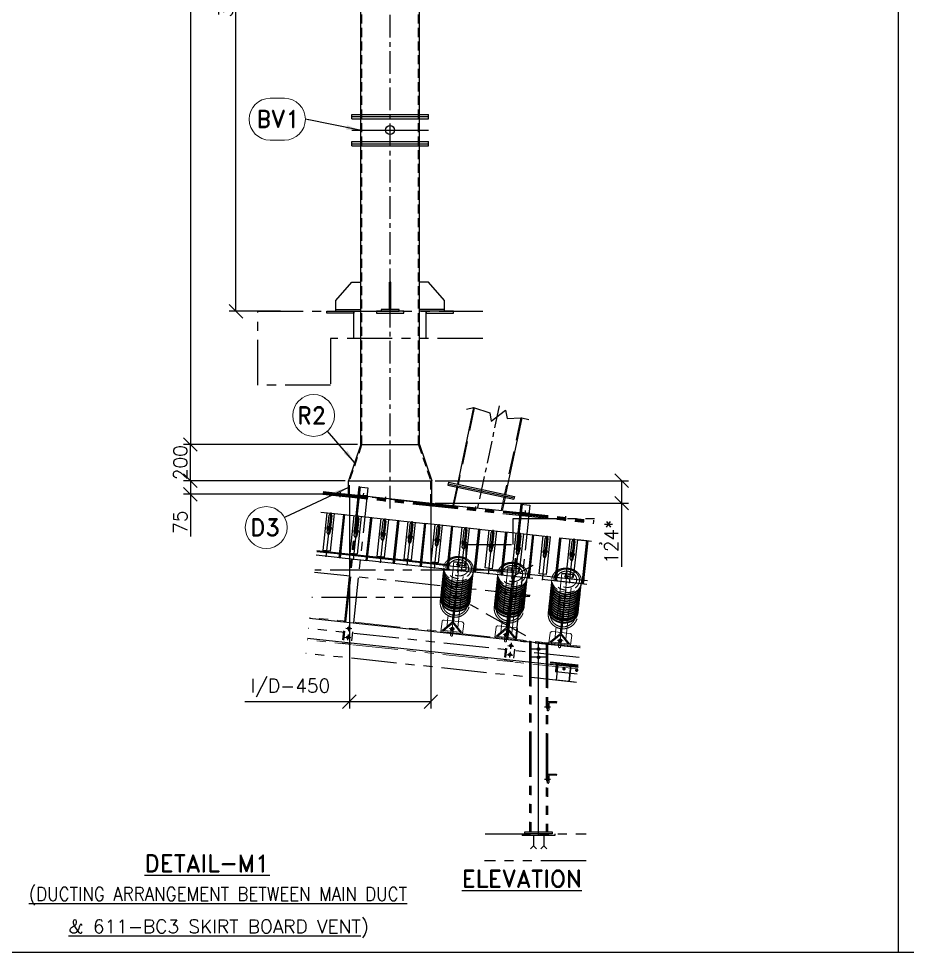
# Model space of a CAD drawing. Header units: inches. Extents: x 0 to 157513, y -28488 to 35640.
# Drawn here: x 60970 to 70786, y 14974 to 25285 of the extents above; entities that cross this region are included whole.
import ezdxf
from ezdxf.enums import TextEntityAlignment as Align

# ---------------------------------------------------------------- set-up
doc = ezdxf.new("R2010")
doc.units = ezdxf.units.IN
doc.header["$LTSCALE"] = 400
doc.header["$MEASUREMENT"] = 0
for name, pattern in [('CENTER', [2, 1.25, -0.25, 0.25, -0.25]), ('CENTER2', [28.575, 19.05, -3.175, 3.175, -3.175]), ('CONTINOUS', [0]), ('DASHED2', [0.375, 0.25, -0.125]), ('HIDDEN', [9.525, 6.35, -3.175]), ('HIDDEN2', [4.7625, 3.175, -1.5875]), ('PHANTOM', [2.5, 1.25, -0.25, 0.25, -0.25, 0.25, -0.25])]:
    doc.linetypes.add(name, pattern=pattern)
doc.layers.add('b hid', color=8, linetype='HIDDEN', lineweight=5)
doc.layers.add('bordertext', color=1, linetype='Continuous', lineweight=20)
for name, color, linetype in [('BF', 8, 'PHANTOM'), ('cen', 1, 'CENTER'), ('hid', 3, 'HIDDEN2')]:
    doc.layers.add(name, color=color, linetype=linetype)
doc.styles.add('RD', font='ROMAND.SHX')
doc.styles.add('ROMANS', font='romans')
doc.dimstyles.new('SAM2 60 SC', dxfattribs={"dimscale": 60, "dimtxt": 2.5, "dimasz": 2.5, "dimexe": 1.25, "dimexo": 0.625, "dimtad": 1, "dimtoh": 1, "dimdec": 0, "dimdsep": 46, "dimtxsty": 'ROMANS', "dimblk": 'OBLIQUE', "dimcen": 2.5, "dimclrd": 1, "dimclre": 1, "dimclrt": 256, "dimadec": 0, "dimazin": 2, "dimtfac": 1, "dimtdec": 0, "dimtofl": 0, "dimtmove": 0, "dimatfit": 3, "dimfxl": 1, "dimtolj": 1, "dimtzin": 0, "dimarcsym": 1})

# ---------------------------------------------------------------- blocks, each defined once
blk = doc.blocks.new('bc2convelecut')
at = {"layer": 'BF', "linetype": 'CONTINOUS'}
h = blk.add_hatch(color=256, dxfattribs=at)
h.dxf.hatch_style = 1
h.paths.add_polyline_path([(-1524, 134), (-1523, 146), (-1517, 145), (-1518, 134)])
h = blk.add_hatch(color=256, dxfattribs=at)
h.dxf.hatch_style = 1
h.paths.add_polyline_path([(-1523, 147), (-1522, 156), (-1516, 156), (-1517, 146)])
h = blk.add_hatch(color=256, dxfattribs=at)
h.dxf.hatch_style = 1
h.paths.add_polyline_path([(-1522, 156), (-1521, 168), (-1514, 168), (-1516, 156)])
h = blk.add_hatch(color=256, dxfattribs=at)
h.dxf.hatch_style = 1
h.paths.add_polyline_path([(-1518, 134), (-1517, 145), (-1510, 145), (-1511, 133)])
h = blk.add_hatch(color=256, dxfattribs=at)
h.dxf.hatch_style = 1
h.paths.add_polyline_path([(-1517, 146), (-1516, 156), (-1509, 155), (-1510, 145)])
h = blk.add_hatch(color=256, dxfattribs=at)
h.dxf.hatch_style = 1
h.paths.add_polyline_path([(-1516, 156), (-1514, 168), (-1508, 167), (-1509, 155)])
h = blk.add_hatch(color=256, dxfattribs=at)
h.dxf.hatch_style = 1
h.paths.add_polyline_path([(-1023, 103), (-1022, 115), (-1015, 114), (-1016, 102)])
h = blk.add_hatch(color=256, dxfattribs=at)
h.dxf.hatch_style = 1
h.paths.add_polyline_path([(-1016, 102), (-1015, 114), (-1008, 113), (-1010, 102)])
h = blk.add_hatch(color=256, dxfattribs=at)
h.dxf.hatch_style = 1
h.paths.add_polyline_path([(-1025, 81), (-1024, 93), (-1018, 92), (-1019, 80)])
h = blk.add_hatch(color=256, dxfattribs=at)
h.dxf.hatch_style = 1
h.paths.add_polyline_path([(-1024, 93), (-1023, 103), (-1016, 102), (-1017, 92)])
h = blk.add_hatch(color=256, dxfattribs=at)
h.dxf.hatch_style = 1
h.paths.add_polyline_path([(-1019, 80), (-1018, 92), (-1011, 91), (-1012, 79)])
h = blk.add_hatch(color=256, dxfattribs=at)
h.dxf.hatch_style = 1
h.paths.add_polyline_path([(-1017, 92), (-1016, 102), (-1010, 102), (-1011, 92)])
h = blk.add_hatch(color=256, dxfattribs=at)
h.dxf.hatch_style = 1
h.paths.add_polyline_path([(-29, -4), (-27, 8), (-21, 8), (-22, -4)])
h = blk.add_hatch(color=256, dxfattribs=at)
h.dxf.hatch_style = 1
h.paths.add_polyline_path([(-22, -4), (-21, 8), (-14, 7), (-15, -5)])
h = blk.add_hatch(color=256, dxfattribs=at)
h.dxf.hatch_style = 1
h.paths.add_polyline_path([(-31, -26), (-30, -14), (-23, -15), (-25, -27)])
h = blk.add_hatch(color=256, dxfattribs=at)
h.dxf.hatch_style = 1
h.paths.add_polyline_path([(-30, -14), (-29, -4), (-22, -4), (-23, -14)])
h = blk.add_hatch(color=256, dxfattribs=at)
h.dxf.hatch_style = 1
h.paths.add_polyline_path([(-25, -27), (-23, -15), (-16, -15), (-18, -27)])
h = blk.add_hatch(color=256, dxfattribs=at)
h.dxf.hatch_style = 1
h.paths.add_polyline_path([(-23, -14), (-22, -4), (-15, -5), (-16, -15)])
h = blk.add_hatch(color=256, dxfattribs=at)
h.dxf.hatch_style = 1
h.paths.add_polyline_path([(466, -79), (467, -67), (474, -68), (473, -80)])
h = blk.add_hatch(color=256, dxfattribs=at)
h.dxf.hatch_style = 1
h.paths.add_polyline_path([(467, -67), (469, -57), (475, -58), (474, -68)])
h = blk.add_hatch(color=256, dxfattribs=at)
h.dxf.hatch_style = 1
h.paths.add_polyline_path([(469, -57), (470, -45), (476, -46), (475, -58)])
h = blk.add_hatch(color=256, dxfattribs=at)
h.dxf.hatch_style = 1
h.paths.add_polyline_path([(473, -80), (474, -68), (481, -69), (479, -81)])
h = blk.add_hatch(color=256, dxfattribs=at)
h.dxf.hatch_style = 1
h.paths.add_polyline_path([(474, -68), (475, -58), (482, -58), (481, -68)])
h = blk.add_hatch(color=256, dxfattribs=at)
h.dxf.hatch_style = 1
h.paths.add_polyline_path([(475, -58), (476, -46), (483, -46), (482, -58)])
h = blk.add_hatch(color=256, dxfattribs=at)
h.dxf.hatch_style = 1
h.paths.add_polyline_path([(966, -110), (967, -98), (973, -99), (972, -111)])
h = blk.add_hatch(color=256, dxfattribs=at)
h.dxf.hatch_style = 1
h.paths.add_polyline_path([(972, -111), (973, -99), (980, -100), (979, -112)])
h = blk.add_hatch(color=256, dxfattribs=at)
h.dxf.hatch_style = 1
h.paths.add_polyline_path([(963, -132), (965, -121), (971, -121), (970, -133)])
h = blk.add_hatch(color=256, dxfattribs=at)
h.dxf.hatch_style = 1
h.paths.add_polyline_path([(965, -120), (966, -110), (972, -111), (971, -121)])
h = blk.add_hatch(color=256, dxfattribs=at)
h.dxf.hatch_style = 1
h.paths.add_polyline_path([(970, -133), (971, -121), (978, -122), (977, -134)])
h = blk.add_hatch(color=256, dxfattribs=at)
h.dxf.hatch_style = 1
h.paths.add_polyline_path([(971, -121), (972, -111), (979, -112), (978, -122)])
at = {"layer": 'BF'}
for p, q in [((-1310, 234, 2647), (-1496, -1497, 693)), ((-1298, 233, 2774), (-1484, -1498, -2694)), ((-1211, 224, 2721), (-1396, -1507, -2587)), ((-1310, 234, -633), (-1211, 224, -633)), ((-1708, 154, -960), (1285, -167, -960)), ((-1707, 166, -960), (1286, -155, -960)), ((-1706, 176, 4357), (1288, -145, 4357)), ((-1705, 182, 4357), (1288, -138, 4357)), ((-1261, 164, -633), (-1265, 129, -633)), ((-469, 44, 4357), (-1193, 120, 4357)), ((480, 42, 6021), (294, -1688, 4067)), ((492, 41, 6148), (306, -1690, 681)), ((579, 32, 6096), (394, -1699, 787)), ((480, 42, 2741), (579, 32, 2741)), ((-1729, -45, 427), (-1468, -73, 427)), ((-1621, -50, 427), (-1674, -540, 427)), ((-1659, -274, 427), (-1638, -79, 427)), ((-1610, -82, 427), (-1631, -277, 427)), ((-1623, -66, 427), (-1623, -66, 427)), ((-1529, -549, 427), (-1478, -72, 427)), ((-1468, -73, 427), (-1519, -550, 427)), ((-1468, -73, 427), (-1519, -550, 427)), ((-1478, -72, 427), (-1169, -105, 427)), ((-1323, -82, 427), (-1375, -572, 427)), ((-1325, -98, 427), (-1325, -98, 427)), ((528, -28, 2741), (525, -63, 2741)), ((-1659, -211, 427), (-1637, -202, 427)), ((-1637, -202, 427), (-1618, -216, 427)), ((-1361, -306, 427), (-1340, -111, 427)), ((-1312, -114, 427), (-1333, -309, 427)), ((-1230, -581, 427), (-1179, -104, 427)), ((-1169, -105, 427), (-1221, -582, 427)), ((-1169, -105, 427), (-1221, -582, 427)), ((-1179, -104, 427), (-871, -137, 427)), ((-1024, -114, 427), (-1077, -604, 427)), ((-1063, -338, 427), (-1042, -143, 427)), ((-1014, -146, 427), (-1035, -341, 427)), ((-1026, -130, 427), (-1026, -130, 427)), ((-932, -613, 427), (-881, -136, 427)), ((-871, -137, 427), (-922, -614, 427)), ((-871, -137, 427), (-922, -614, 427)), ((-881, -136, 427), (-573, -169, 427)), ((-726, -146, 427), (-779, -636, 427)), ((-764, -370, 427), (-743, -175, 427)), ((-716, -178, 427), (-736, -373, 427)), ((-728, -162, 427), (-728, -162, 427)), ((-634, -645, 427), (-583, -168, 427)), ((-573, -169, 427), (-624, -646, 427)), ((-573, -169, 427), (-624, -646, 427)), ((-583, -168, 427), (-275, -201, 427)), ((-428, -178, 427), (-480, -668, 427)), ((-430, -194, 427), (-430, -194, 427)), ((-336, -677, 427), (-284, -200, 427)), ((-275, -201, 427), (-326, -678, 427)), ((-275, -201, 427), (-326, -678, 427)), ((394, -401, 15), (394, -115, 15)), ((394, -115, 15), (1291, -115, 15)), ((-1662, -235, 427), (-1659, -211, 427)), ((-1642, -249, 427), (-1662, -235, 427)), ((-1647, -289, 427), (-1647, -289, 427)), ((-1621, -240, 427), (-1642, -249, 427)), ((-1618, -216, 427), (-1621, -240, 427)), ((-1364, -267, 427), (-1361, -243, 427)), ((-1344, -281, 427), (-1364, -267, 427)), ((-1361, -243, 427), (-1339, -234, 427)), ((-1322, -272, 427), (-1344, -281, 427)), ((-1339, -234, 427), (-1320, -248, 427)), ((-1320, -248, 427), (-1322, -272, 427)), ((-1065, -299, 427), (-1063, -275, 427)), ((-1046, -313, 427), (-1065, -299, 427)), ((-1063, -275, 427), (-1041, -266, 427)), ((-1024, -304, 427), (-1046, -313, 427)), ((-1041, -266, 427), (-1021, -280, 427)), ((-1021, -280, 427), (-1024, -304, 427)), ((-767, -331, 427), (-764, -307, 427)), ((-764, -307, 427), (-742, -298, 427)), ((-742, -298, 427), (-723, -312, 427)), ((-466, -402, 427), (-445, -207, 427)), ((-417, -210, 427), (-438, -405, 427)), ((-130, -210, 427), (-182, -700, 427)), ((-168, -434, 427), (-147, -239, 427)), ((-119, -242, 427), (-140, -437, 427)), ((-131, -226, 427), (-131, -226, 427)), ((-37, -709, 427), (14, -232, 427)), ((24, -233, 427), (-27, -710, 427)), ((24, -233, 427), (-27, -710, 427)), ((14, -232, 427), (322, -265, 427)), ((169, -242, 427), (116, -732, 427)), ((131, -466, 427), (151, -271, 427)), ((179, -274, 427), (158, -469, 427)), ((167, -258, 427), (167, -258, 427)), ((261, -741, 427), (312, -264, 427)), ((322, -265, 427), (271, -742, 427)), ((322, -265, 427), (271, -742, 427)), ((312, -264, 427), (1259, -365, 427)), ((467, -274, 427), (414, -764, 427)), ((429, -498, 427), (450, -303, 427)), ((478, -306, 427), (457, -501, 427)), ((465, -290, 427), (465, -290, 427)), ((559, -773, 427), (610, -296, 427)), ((620, -297, 427), (569, -774, 427)), ((620, -297, 427), (569, -774, 427)), ((610, -296, 427), (652, -300, 427)), ((765, -306, 427), (713, -796, 427)), ((-1348, -321, 427), (-1348, -321, 427)), ((-1050, -353, 427), (-1050, -353, 427)), ((-748, -345, 427), (-767, -331, 427)), ((-752, -385, 427), (-752, -385, 427)), ((-726, -336, 427), (-748, -345, 427)), ((-723, -312, 427), (-726, -336, 427)), ((-469, -363, 427), (-466, -339, 427)), ((-449, -377, 427), (-469, -363, 427)), ((-466, -339, 427), (-444, -330, 427)), ((-427, -368, 427), (-449, -377, 427)), ((-444, -330, 427), (-425, -344, 427)), ((-425, -344, 427), (-427, -368, 427)), ((-170, -395, 427), (-168, -371, 427)), ((-151, -409, 427), (-170, -395, 427)), ((-168, -371, 427), (-146, -362, 427)), ((-129, -400, 427), (-151, -409, 427)), ((-146, -362, 427), (-127, -376, 427)), ((-127, -376, 427), (-129, -400, 427)), ((-126, -687, 15), (-126, -401, 15)), ((-126, -401, 15), (394, -401, 15)), ((128, -427, 427), (130, -403, 427)), ((130, -403, 427), (152, -394, 427)), ((152, -394, 427), (172, -408, 427)), ((172, -408, 427), (169, -432, 427)), ((727, -530, 427), (748, -335, 427)), ((776, -338, 427), (755, -533, 427)), ((763, -322, 427), (763, -322, 427)), ((858, -805, 427), (909, -328, 427)), ((919, -329, 427), (868, -806, 427)), ((919, -329, 427), (868, -806, 427)), ((909, -328, 427), (1217, -361, 427)), ((1064, -338, 427), (1011, -828, 427)), ((1025, -562, 427), (1046, -367, 427)), ((1074, -370, 427), (1053, -565, 427)), ((1062, -354, 427), (1062, -354, 427)), ((1156, -837, 427), (1207, -360, 427)), ((1217, -361, 427), (1166, -838, 427)), ((1217, -361, 427), (1166, -838, 427)), ((1207, -360, 427), (1259, -365, 427)), ((1360, -386, 427), (1360, -386, 427)), ((-454, -417, 427), (-454, -417, 427)), ((-155, -449, 427), (-155, -449, 427)), ((147, -441, 427), (128, -427, 427)), ((143, -481, 427), (143, -481, 427)), ((169, -432, 427), (147, -441, 427)), ((426, -459, 427), (429, -435, 427)), ((446, -473, 427), (426, -459, 427)), ((429, -435, 427), (451, -425, 427)), ((441, -513, 427), (441, -513, 427)), ((468, -464, 427), (446, -473, 427)), ((451, -425, 427), (470, -440, 427)), ((470, -440, 427), (468, -464, 427)), ((724, -491, 427), (727, -467, 427)), ((744, -505, 427), (724, -491, 427)), ((727, -467, 427), (749, -457, 427)), ((766, -495, 427), (744, -505, 427)), ((749, -457, 427), (768, -472, 427)), ((768, -472, 427), (766, -495, 427)), ((1023, -523, 427), (1025, -499, 427)), ((1025, -499, 427), (1047, -489, 427)), ((1047, -489, 427), (1067, -504, 427)), ((1067, -504, 427), (1064, -527, 427)), ((-1519, -550, 427), (-1781, -522, 427)), ((-1221, -582, 427), (-1529, -549, 427)), ((-922, -614, 427), (-1230, -581, 427)), ((-624, -646, 427), (-932, -613, 427)), ((740, -545, 427), (740, -545, 427)), ((1042, -537, 427), (1023, -523, 427)), ((1038, -577, 427), (1038, -577, 427)), ((1064, -527, 427), (1042, -537, 427)), ((581, -965, 18), (-1801, -710, 18)), ((-126, -687, 19), (-1798, -687, 19)), ((-326, -678, 427), (-634, -645, 427)), ((-27, -710, 427), (-336, -677, 427)), ((394, -687, 15), (-126, -687, 15)), ((271, -742, 427), (-37, -709, 427)), ((394, -754, 19), (616, -632, 19)), ((394, -978, 15), (394, -687, 15)), ((569, -774, 427), (261, -741, 427)), ((1208, -843, 427), (559, -773, 427)), ((1166, -838, 427), (858, -805, 427)), ((1208, -843, 427), (1156, -837, 427)), ((-222, -987, 19), (-1830, -987, 19)), ((533, -1412, 19), (-222, -987, 19)), ((579, -978, 15), (394, -978, 15)), ((914, -1269, 15), (914, -978, 15)), ((1121, -1651, 359), (-1867, -1331, 359)), ((-1396, -1507, -1281), (-1496, -1497, 1999)), ((1133, -1543, -2553), (474, -1474, -2489)), ((574, -1467, -1923), (574, -3577, 15)), ((589, -1469, -1921), (589, -3577, 15)), ((759, -1487, -1950), (759, -3577, 15)), ((774, -1488, -2502), (774, -3577, -2476)), ((1092, -1925, 18), (-1897, -1605, 18)), ((394, -1699, 787), (294, -1688, 4067)), ((394, -1699, -1281), (294, -1688, 1999)), ((1112, -1735, 18), (805, -1702, 18)), ((864, -1717, 18), (810, -1712, 18)), ((871, -1901, 18), (890, -1722, 18)), ((1111, -1744, 18), (880, -1719, 18)), ((890, -1722, 18), (1031, -1737, 18)), ((1031, -1737, 18), (1012, -1916, 18)), ((1012, -1916, 18), (1031, -1737, 18)), ((1031, -1737, 18), (1111, -1746, 18)), ((941, -1774, 18), (971, -1777, 18)), ((958, -1756, 18), (954, -1794, 18)), ((1081, -1789, 18), (1112, -1792, 18)), ((1099, -1771, 18), (1094, -1809, 18)), ((1012, -1916, 18), (871, -1901, 18)), ((1092, -1925, 18), (1012, -1916, 18)), ((774, -2138, -1003), (874, -2138, -1003)), ((774, -2238, -1003), (774, -2138, -1003)), ((786, -2162, -1003), (786, -2232, -1003)), ((868, -2150, -1003), (798, -2150, -1003)), ((874, -2138, -1003), (874, -2144, -1003)), ((759, -2180, -1003), (786, -2180, -1003)), ((759, -2208, -1003), (786, -2208, -1003)), ((780, -2238, -1003), (774, -2238, -1003)), ((759, -2980, -1003), (786, -2980, -1003)), ((774, -2938, -1003), (874, -2938, -1003)), ((774, -3038, -1003), (774, -2938, -1003)), ((786, -2962, -1003), (786, -3032, -1003)), ((868, -2950, -1003), (798, -2950, -1003)), ((874, -2938, -1003), (874, -2944, -1003)), ((759, -3008, -1003), (786, -3008, -1003)), ((780, -3038, -1003), (774, -3038, -1003)), ((86, -3597, 19), (1199, -3597, 19)), ((524, -3597, 15), (524, -3577, 15)), ((524, -3577, 15), (824, -3577, 15)), ((824, -3597, 15), (524, -3597, 15)), ((824, -3577, 15), (824, -3597, 15)), ((1199, -3897, -3480), (77, -3897, -3480))]:
    blk.add_line(p, q, dxfattribs=at)
at = {"layer": 'BF', "ltscale": 25}
for p, q in [((-1310, 234, -633), (-1321, 135, -633)), ((-1308, 234, -633), (-1310, 234, -633)), ((-1299, 223, -633), (-1306, 155, -633)), ((-1224, 102, -4067), (-1323, 113, -4067)), ((-1222, 114, -4067), (-1322, 125, -4067)), ((-1321, 135, -633), (-1221, 124, -633)), ((-1297, 144, -633), (-1230, 137, -633)), ((-1221, 124, -633), (-1221, 126, -633)), ((480, 42, 2741), (469, -57, 2741)), ((482, 42, 2741), (480, 42, 2741)), ((491, 31, 2741), (483, -36, 2741)), ((566, -89, -692), (467, -79, -692)), ((567, -78, -692), (468, -67, -692)), ((469, -57, 2741), (568, -68, 2741)), ((492, -47, 2741), (560, -55, 2741)), ((568, -68, 2741), (569, -66, 2741)), ((-1453, -1325, 359), (-1389, -1332, 359)), ((-1418, -1296, -4971), (-1425, -1361, -4971)), ((-1464, -1425, 359), (-1400, -1431, 359)), ((-1428, -1396, -4971), (-1435, -1460, -4971)), ((336, -1517, 359), (401, -1524, 359)), ((372, -1488, -4971), (365, -1553, -4971)), ((326, -1616, 359), (390, -1623, 359)), ((361, -1588, -4971), (354, -1652, -4971))]:
    blk.add_line(p, q, dxfattribs=at)
at = {"layer": 'BF', "linetype": 'CENTER'}
for p, q in [((-1519, 121, 398), (-1513, 176, 398)), ((-1020, 72, 398), (-1014, 122, 398)), ((-25, -30, 398), (-20, 16, 398)), ((471, -92, 398), (477, -37, 398)), ((969, -141, 398), (974, -91, 398)), ((805, -1702, 18), (805, -1705, 18)), ((869, -1724, 18), (861, -1801, 18))]:
    blk.add_line(p, q, dxfattribs=at)
at = {"layer": 'BF', "linetype": 'HIDDEN', "ltscale": 15}
for p, q in [((-1706, -470, 427), (-1662, -52, 427)), ((-1582, -61, 427), (-1627, -478, 427)), ((-1478, -72, 427), (-1529, -549, 427)), ((-1408, -502, 427), (-1363, -84, 427)), ((-1284, -93, 427), (-1328, -510, 427)), ((-1179, -104, 427), (-1230, -581, 427)), ((-1110, -534, 427), (-1065, -116, 427)), ((-985, -125, 427), (-1030, -542, 427)), ((-881, -136, 427), (-932, -613, 427)), ((-811, -566, 427), (-767, -148, 427)), ((-687, -157, 427), (-732, -574, 427)), ((-583, -168, 427), (-634, -645, 427)), ((-513, -598, 427), (-468, -180, 427)), ((-389, -189, 427), (-434, -606, 427)), ((-284, -200, 427), (-336, -677, 427)), ((-215, -630, 427), (-170, -212, 427)), ((-91, -221, 427), (-135, -638, 427)), ((14, -232, 427), (-37, -709, 427)), ((83, -662, 427), (128, -244, 427)), ((208, -253, 427), (163, -670, 427)), ((312, -264, 427), (261, -741, 427)), ((382, -694, 427), (426, -276, 427)), ((506, -285, 427), (461, -702, 427)), ((610, -296, 427), (559, -773, 427)), ((680, -726, 427), (725, -308, 427)), ((804, -317, 427), (760, -734, 427)), ((909, -328, 427), (858, -805, 427)), ((978, -758, 427), (1023, -340, 427)), ((1103, -349, 427), (1058, -766, 427)), ((1207, -360, 427), (1156, -837, 427)), ((-1776, -479, 398), (-1514, -507, 398)), ((-1627, -478, 427), (-1706, -470, 427)), ((-1524, -506, 398), (-1216, -539, 398)), ((-1328, -510, 427), (-1408, -502, 427)), ((-1226, -538, 398), (-918, -571, 398)), ((-1030, -542, 427), (-1110, -534, 427)), ((-928, -570, 398), (-619, -603, 398)), ((-732, -574, 427), (-811, -566, 427)), ((-629, -602, 398), (-321, -635, 398)), ((-434, -606, 427), (-513, -598, 427)), ((-331, -634, 398), (-23, -667, 398)), ((-135, -638, 427), (-215, -630, 427)), ((-33, -666, 398), (276, -699, 398)), ((163, -670, 427), (83, -662, 427)), ((266, -698, 398), (574, -731, 398)), ((461, -702, 427), (382, -694, 427)), ((564, -730, 398), (1213, -800, 398)), ((760, -734, 427), (680, -726, 427)), ((862, -762, 398), (1170, -795, 398)), ((1058, -766, 427), (978, -758, 427)), ((1160, -794, 398), (1213, -800, 398))]:
    blk.add_line(p, q, dxfattribs=at)
at = {"layer": 'BF', "linetype": 'CONTINOUS'}
blk.add_line((-284, -200, 427), (-275, -201, 427), dxfattribs=at)
at = {"layer": 'BF', "linetype": 'HIDDEN', "ltscale": 25}
blk.add_line((-1775, -470, 427), (-330, -625, 427), dxfattribs=at)
at = {"layer": 'BF', "lineweight": 9}
for p, q in [((-261, -591, 18), (-330, -1239, 18)), ((-261, -591, 18), (-141, -604, 18)), ((-226, -634, 18), (-221, -595, 18)), ((-211, -1252, 18), (-141, -604, 18)), ((-193, -598, 18), (-197, -637, 18)), ((336, -655, 18), (266, -1303, 18)), ((336, -655, 18), (455, -668, 18)), ((371, -698, 18), (375, -659, 18)), ((386, -1316, 18), (455, -668, 18)), ((404, -662, 18), (400, -701, 18)), ((932, -719, 18), (863, -1367, 18)), ((932, -719, 18), (1052, -732, 18)), ((-282, -793, 18), (-163, -805, 18)), ((968, -762, 18), (972, -723, 18)), ((982, -1380, 18), (1052, -732, 18)), ((1001, -726, 18), (996, -765, 18)), ((314, -857, 18), (434, -869, 18)), ((911, -921, 18), (1030, -933, 18)), ((-370, -1237, 18), (-171, -1258, 18)), ((-404, -1362, 18), (-392, -1253, 18)), ((-299, -1401, 18), (-292, -1334, 18)), ((-296, -1323, 18), (-298, -1343, 18)), ((-278, -1315, 18), (-296, -1323, 18)), ((-262, -1327, 18), (-278, -1315, 18)), ((-275, -1404, 18), (-268, -1337, 18)), ((-264, -1347, 18), (-262, -1327, 18)), ((-165, -1388, 18), (-153, -1278, 18)), ((193, -1426, 18), (205, -1317, 18)), ((226, -1301, 18), (425, -1322, 18)), ((-404, -1362, 18), (-165, -1388, 18)), ((-298, -1343, 18), (-282, -1355, 18)), ((-282, -1355, 18), (-264, -1347, 18)), ((193, -1426, 18), (431, -1452, 18)), ((297, -1465, 18), (304, -1398, 18)), ((300, -1387, 18), (298, -1407, 18)), ((298, -1407, 18), (314, -1419, 18)), ((319, -1379, 18), (300, -1387, 18)), ((314, -1419, 18), (333, -1411, 18)), ((335, -1391, 18), (319, -1379, 18)), ((321, -1467, 18), (328, -1400, 18)), ((333, -1411, 18), (335, -1391, 18)), ((431, -1452, 18), (443, -1342, 18)), ((789, -1490, 18), (801, -1381, 18)), ((823, -1365, 18), (1022, -1386, 18)), ((915, -1443, 18), (897, -1451, 18)), ((931, -1455, 18), (915, -1443, 18)), ((1028, -1516, 18), (1040, -1406, 18)), ((789, -1490, 18), (1028, -1516, 18)), ((894, -1529, 18), (901, -1462, 18)), ((897, -1451, 18), (895, -1471, 18)), ((895, -1471, 18), (911, -1483, 18)), ((911, -1483, 18), (929, -1475, 18)), ((918, -1531, 18), (925, -1464, 18)), ((929, -1475, 18), (931, -1455, 18))]:
    blk.add_line(p, q, dxfattribs=at)
at = {"layer": 'BF', "lineweight": 9, "ltscale": 0.2}
for p, q in [((-262, -599, 18), (-222, -603, 18)), ((-193, -606, 18), (-142, -612, 18)), ((335, -663, 18), (374, -667, 18)), ((403, -670, 18), (454, -676, 18)), ((932, -727, 18), (971, -731, 18)), ((1000, -734, 18), (1051, -739, 18))]:
    blk.add_line(p, q, dxfattribs=at)
at = {"layer": 'BF', "linetype": 'CENTER2', "lineweight": 9}
for p, q in [((-220, -713, 18), (-204, -568, 18)), ((-281, -1340, 18), (-211, -686, 18)), ((-237, -623, 18), (-183, -629, 18)), ((359, -687, 18), (413, -693, 18)), ((377, -777, 18), (393, -632, 18)), ((974, -841, 18), (989, -696, 18)), ((316, -1404, 18), (386, -750, 18)), ((912, -1468, 18), (983, -814, 18)), ((956, -751, 18), (1010, -757, 18)), ((-312, -1332, 18), (-249, -1339, 18)), ((285, -1396, 18), (348, -1403, 18)), ((881, -1460, 18), (945, -1467, 18))]:
    blk.add_line(p, q, dxfattribs=at)
at = {"layer": 'BF', "lineweight": 9, "ltscale": 0.5}
for p, q in [((-280, -1260, 18), (-234, -826, 18)), ((-264, -1262, 18), (-218, -828, 18)), ((-234, -826, 18), (-218, -828, 18)), ((316, -1324, 18), (363, -890, 18)), ((332, -1326, 18), (379, -892, 18)), ((363, -890, 18), (379, -892, 18)), ((913, -1388, 18), (960, -954, 18)), ((929, -1390, 18), (975, -955, 18)), ((960, -954, 18), (975, -955, 18)), ((-271, -1253, 18), (-388, -1347, 18)), ((-287, -1281, 18), (-373, -1351, 18)), ((-330, -1239, 18), (-337, -1307, 18)), ((-337, -1307, 18), (-271, -1253, 18)), ((-177, -1370, 18), (-271, -1253, 18)), ((-271, -1253, 18), (-218, -1319, 18)), ((-193, -1370, 18), (-262, -1284, 18)), ((-218, -1319, 18), (-211, -1252, 18)), ((325, -1317, 18), (208, -1411, 18)), ((266, -1303, 18), (259, -1371, 18)), ((259, -1371, 18), (325, -1317, 18)), ((419, -1434, 18), (325, -1317, 18)), ((325, -1317, 18), (378, -1383, 18)), ((378, -1383, 18), (386, -1316, 18)), ((-402, -1350, 18), (-164, -1376, 18)), ((-387, -1349, 18), (-388, -1347, 18)), ((-179, -1371, 18), (-177, -1370, 18)), ((-177, -1370, 18), (-179, -1371, 18)), ((194, -1414, 18), (433, -1440, 18)), ((210, -1413, 18), (208, -1411, 18)), ((309, -1345, 18), (224, -1414, 18)), ((404, -1434, 18), (335, -1348, 18)), ((418, -1435, 18), (419, -1434, 18)), ((419, -1434, 18), (418, -1435, 18)), ((922, -1381, 18), (805, -1475, 18)), ((906, -1409, 18), (820, -1478, 18)), ((863, -1367, 18), (856, -1434, 18)), ((856, -1434, 18), (922, -1381, 18)), ((1016, -1498, 18), (922, -1381, 18)), ((922, -1381, 18), (975, -1447, 18)), ((1000, -1498, 18), (931, -1412, 18)), ((975, -1447, 18), (982, -1380, 18)), ((791, -1478, 18), (1029, -1504, 18)), ((806, -1477, 18), (805, -1475, 18)), ((1014, -1499, 18), (1016, -1498, 18)), ((1016, -1498, 18), (1014, -1499, 18))]:
    blk.add_line(p, q, dxfattribs=at)
at = {"layer": 'BF', "ltscale": 20}
for p, q in [((1133, -1541, 18), (-1855, -1221, 18)), ((1110, -1762, 18), (-1879, -1441, 18))]:
    blk.add_line(p, q, dxfattribs=at)
at = {"layer": 'BF', "lineweight": 5}
for p, q in [((1135, -1527, 18), (-1854, -1207, 18)), ((1108, -1776, 18), (-1881, -1455, 18))]:
    blk.add_line(p, q, dxfattribs=at)
at = {"layer": 'BF', "linetype": 'CENTER', "ltscale": 5}
blk.add_line((674, -3613, -297), (674, -1478, -373), dxfattribs=at)
at = {"layer": 'BF', "ltscale": 2}
for p, q in [((759, -1558, -2543), (589, -1558, -2543)), ((759, -1648, -2543), (589, -1648, -2543)), ((741, -2194, -1003), (806, -2194, -1003)), ((741, -2994, -1003), (806, -2994, -1003)), ((494, -3597, -2510), (494, -3617, -2510)), ((854, -3597, 15), (854, -3617, 15)), ((854, -3617, -2510), (494, -3617, -2510)), ((617, -3617, -2510), (617, -3729, -2510)), ((732, -3617, -2510), (732, -3729, -2510)), ((617, -3729, -2510), (584, -3762, -2510)), ((617, -3729, -2510), (650, -3762, -2510)), ((732, -3729, -2510), (699, -3762, -2510)), ((732, -3729, -2510), (765, -3762, -2510))]:
    blk.add_line(p, q, dxfattribs=at)
at = {"layer": 'BF', "linetype": 'Continuous'}
blk.add_line((881, -1710, 18), (870, -1808, 18), dxfattribs=at)
at = {"layer": 'BF', "linetype": 'HIDDEN', "ltscale": 2.5}
blk.add_line((1102, -1833, 18), (866, -1808, 18), dxfattribs=at)
at = {"layer": 'BF'}
for centre, radius in [((-1640, -226, 427), 20.8), ((-1640, -226, 427), 12), ((-1640, -226, 427), 10), ((-1342, -258, 427), 20.8), ((-1342, -258, 427), 12), ((-1342, -258, 427), 10), ((-1043, -289, 427), 20.8), ((-1043, -289, 427), 12), ((-1043, -289, 427), 10), ((-745, -321, 427), 20.8), ((-745, -321, 427), 12), ((-745, -321, 427), 10), ((-447, -353, 427), 20.8), ((-447, -353, 427), 12), ((-447, -353, 427), 10), ((-148, -385, 427), 20.8), ((-148, -385, 427), 12), ((-148, -385, 427), 10), ((150, -417, 427), 20.8), ((150, -417, 427), 12), ((150, -417, 427), 10), ((448, -449, 427), 20.8), ((448, -449, 427), 12), ((448, -449, 427), 10), ((746, -481, 427), 20.8), ((746, -481, 427), 12), ((746, -481, 427), 10), ((1045, -513, 427), 20.8), ((1045, -513, 427), 12), ((1045, -513, 427), 10), ((-1421, -1329, 359), 14), ((-1432, -1428, 359), 14), ((369, -1520, 359), 14), ((674, -1558, -2543), 14), ((358, -1620, 359), 14), ((674, -1648, -2543), 14)]:
    blk.add_circle(centre, radius, dxfattribs=at)
at = {"layer": 'BF', "lineweight": 9}
for centre, radius in [((-280, -1335, 18), 17.3), ((-280, -1335, 18), 14), ((-280, -1335, 18), 12), ((-287, -1402, 18), 12), ((316, -1399, 18), 17.3), ((316, -1399, 18), 14), ((316, -1399, 18), 12), ((309, -1466, 18), 12), ((906, -1530, 18), 12), ((913, -1463, 18), 17.3), ((913, -1463, 18), 14), ((913, -1463, 18), 12)]:
    blk.add_circle(centre, radius, dxfattribs=at)
at = {"layer": 'BF', "ltscale": 25}
for centre, start, end in [((-1309, 224, -633), 353.8819, 83.8819), ((-1296, 154, -633), 173.8819, 263.8819), ((-1231, 127, -633), 353.8819, 83.8819), ((481, 32, 2741), 353.8819, 83.8819), ((493, -37, 2741), 173.8819, 263.8819), ((559, -65, 2741), 353.8819, 83.8819)]:
    blk.add_arc(centre, 10, start, end, dxfattribs=at)
at = {"layer": 'BF'}
for centre, radius, start, end in [((-1624, -80, 427), 14, 83.8819, 173.8819), ((-1624, -80, 427), 14, 353.8819, 83.8819), ((-1326, -112, 427), 14, 83.8819, 173.8819), ((-1326, -112, 427), 14, 353.8819, 83.8819), ((-1028, -144, 427), 14, 83.8819, 173.8819), ((-1028, -144, 427), 14, 353.8819, 83.8819), ((-729, -176, 427), 14, 83.8819, 173.8819), ((-729, -176, 427), 14, 353.8819, 83.8819), ((-431, -208, 427), 14, 83.8819, 173.8819), ((-431, -208, 427), 14, 353.8819, 83.8819), ((-1645, -275, 427), 14, 173.8819, 263.8819), ((-1645, -275, 427), 14, 263.8819, 353.8819), ((-1347, -307, 427), 14, 173.8819, 263.8819), ((-1347, -307, 427), 14, 263.8819, 353.8819), ((-133, -240, 427), 14, 83.8819, 173.8819), ((-133, -240, 427), 14, 353.8819, 83.8819), ((165, -272, 427), 14, 83.8819, 173.8819), ((165, -272, 427), 14, 353.8819, 83.8819), ((464, -304, 427), 14, 83.8819, 173.8819), ((464, -304, 427), 14, 353.8819, 83.8819), ((-1049, -339, 427), 14, 173.8819, 263.8819), ((-1049, -339, 427), 14, 263.8819, 353.8819), ((-750, -371, 427), 14, 173.8819, 263.8819), ((-750, -371, 427), 14, 263.8819, 353.8819), ((-452, -403, 427), 14, 173.8819, 263.8819), ((-452, -403, 427), 14, 263.8819, 353.8819), ((762, -336, 427), 14, 83.8819, 173.8819), ((762, -336, 427), 14, 353.8819, 83.8819), ((1060, -368, 427), 14, 83.8819, 173.8819), ((1060, -368, 427), 14, 353.8819, 83.8819), ((1359, -400, 427), 14, 83.8819, 173.8819), ((1359, -400, 427), 14, 353.8819, 83.8819), ((-154, -435, 427), 14, 173.8819, 263.8819), ((-154, -435, 427), 14, 263.8819, 353.8819), ((145, -467, 427), 14, 173.8819, 263.8819), ((145, -467, 427), 14, 263.8819, 353.8819), ((443, -499, 427), 14, 173.8819, 263.8819), ((443, -499, 427), 14, 263.8819, 353.8819), ((741, -531, 427), 14, 173.8819, 263.8819), ((741, -531, 427), 14, 263.8819, 353.8819), ((1039, -563, 427), 14, 173.8819, 263.8819), ((1039, -563, 427), 14, 263.8819, 353.8819), ((798, -2162, -1003), 12, 90, 180), ((868, -2144, -1003), 6, 270, 0), ((780, -2232, -1003), 6, 270, 0), ((798, -2962, -1003), 12, 90, 180), ((868, -2944, -1003), 6, 270, 0), ((780, -3032, -1003), 6, 270, 0)]:
    blk.add_arc(centre, radius, start, end, dxfattribs=at)
at = {"layer": 'BF', "lineweight": 9}
for centre, radius, start, end in [((-210, -626, 18), 17.3, 207.0408, 320.7232), ((386, -690, 18), 17.3, 207.0408, 320.7232), ((983, -754, 18), 17.3, 207.0408, 320.7232), ((-249, -1042, 18), 164, 166.3747, 1.3893), ((-249, -1042, 18), 142, 187.9915, 339.7724), ((348, -1106, 18), 164, 166.3747, 1.3893), ((348, -1106, 18), 142, 187.9915, 339.7724), ((944, -1170, 18), 164, 166.3747, 1.3893), ((-372, -1257, 18), 20, 83.882, 173.882), ((944, -1170, 18), 142, 187.9915, 339.7724), ((-280, -1335, 18), 10, 153.909, 98.9236), ((-173, -1278, 18), 20, 353.882, 83.882), ((224, -1321, 18), 20, 83.882, 173.882), ((423, -1342, 18), 20, 353.882, 83.882), ((316, -1399, 18), 10, 153.909, 98.9236), ((821, -1385, 18), 20, 83.882, 173.882), ((1020, -1406, 18), 20, 353.882, 83.882), ((913, -1463, 18), 10, 153.909, 98.9236)]:
    blk.add_arc(centre, radius, start, end, dxfattribs=at)
at = {"layer": 'BF', "lineweight": 9, "ltscale": 0.5}
for centre, radius, start, end in [((-276, -1295, 18), 18, 38.882, 128.882), ((-379, -1343, 18), 10, 218.882, 308.882), ((-185, -1364, 18), 10, 218.882, 308.882), ((217, -1407, 18), 10, 218.882, 308.882), ((321, -1359, 18), 18, 38.882, 128.882), ((412, -1427, 18), 10, 218.882, 308.882), ((917, -1423, 18), 18, 38.882, 128.882), ((814, -1471, 18), 10, 218.882, 308.882), ((1008, -1491, 18), 10, 218.882, 308.882)]:
    blk.add_arc(centre, radius, start, end, dxfattribs=at)
at = {"layer": 'BF', "linetype": 'Continuous'}
for centre, start, end in [((811, -1706, 18), 173.8911, 264.2225), ((863, -1723, 18), 353.8911, 84.2225), ((867, -1802, 18), 173.8911, 263.8911)]:
    blk.add_arc(centre, 6, start, end, dxfattribs=at)
at = {"layer": 'BF', "lineweight": 9}
for centre, major_axis in [((-209, -670, 18), (-163, 17)), ((-208, -663, 18), (-141, 15)), ((-208, -659, 18), (-109, 12)), ((388, -734, 18), (-163, 17)), ((388, -727, 18), (-141, 15)), ((389, -723, 18), (-109, 12)), ((984, -798, 18), (-163, 17)), ((985, -791, 18), (-141, 15)), ((986, -787, 18), (-109, 12))]:
    blk.add_ellipse(centre, major_axis=major_axis, ratio=0.819152, dxfattribs=at)
for centre in [(-217, -744, 18), (-216, -737, 18), (-214, -719, 18), (-213, -712, 18), (-211, -694, 18), (-211, -688, 18), (-227, -835, 18), (-227, -842, 18), (-225, -817, 18), (-224, -811, 18), (-222, -793, 18), (-221, -786, 18), (-219, -768, 18), (-219, -761, 18), (375, -850, 18), (377, -832, 18), (378, -825, 18), (381, -801, 18), (380, -808, 18), (382, -783, 18), (383, -776, 18), (385, -758, 18), (386, -751, 18), (979, -847, 18), (980, -840, 18), (982, -815, 18), (982, -822, 18), (-238, -940, 18), (-237, -934, 18), (-234, -909, 18), (-235, -916, 18), (-233, -891, 18), (-232, -884, 18), (-230, -867, 18), (-229, -860, 18), (365, -948, 18), (367, -924, 18), (367, -931, 18), (369, -906, 18), (370, -899, 18), (372, -881, 18), (373, -875, 18), (375, -857, 18), (969, -945, 18), (969, -938, 18), (971, -921, 18), (972, -914, 18), (975, -889, 18), (974, -896, 18), (976, -871, 18), (977, -865, 18), (-245, -1008, 18), (-244, -1001, 18), (-242, -983, 18), (-242, -976, 18), (-240, -965, 18), (-240, -958, 18), (354, -1047, 18), (355, -1040, 18), (356, -1029, 18), (357, -1022, 18), (359, -998, 18), (359, -1004, 18), (361, -980, 18), (362, -973, 18), (364, -955, 18), (958, -1044, 18), (959, -1037, 18), (961, -1019, 18), (961, -1012, 18), (963, -995, 18), (964, -988, 18), (967, -963, 18), (966, -970, 18), (352, -1072, 18), (352, -1065, 18), (948, -1136, 18), (949, -1129, 18), (951, -1104, 18), (951, -1111, 18), (953, -1086, 18), (953, -1093, 18), (955, -1068, 18), (956, -1062, 18)]:
    blk.add_ellipse(centre, major_axis=(-163, 17), ratio=0.819152, start_param=6.216678, end_param=9.491285, dxfattribs=at)
at = {"layer": 'BF'}
for centre in [(956, -1775, 18), (1096, -1791, 18)]:
    blk.add_ellipse(centre, major_axis=(1.4, 12.9), ratio=0.707107, dxfattribs=at)
blk = doc.blocks.new('_OBLIQUE')
at = {"color": 0, "linetype": 'ByBlock'}
blk.add_line((-0.5, -0.5), (0.5, 0.5), dxfattribs=at)
blk = doc.blocks.new('*D193')
at = {"color": 1, "lineweight": -2}
for p, q in [((64712, 32200), (62792, 32200)), ((62867, 32200), (62867, 20582)), ((64712, 20582), (62792, 20582))]:
    blk.add_line(p, q, dxfattribs=at)
at = {"layer": 'Defpoints', "color": 0}
for p in [(64749, 32200, 0), (62867, 20582), (64749, 20582, 0)]:
    blk.add_point(p, dxfattribs=at)
at = {"color": 1, "lineweight": -2, "xscale": 150, "yscale": 150, "zscale": 150}
for p, rotation in [((62867, 32200), 90), ((62867, 20582), 270)]:
    blk.add_blockref('_OBLIQUE', p, dxfattribs=dict(at, rotation=rotation))
at = {"insert": (62755, 26391), "char_height": 150, "attachment_point": 5, "rotation": 90, "style": 'ROMANS'}
blk.add_mtext('\\A1;5809', dxfattribs=at)
blk = doc.blocks.new('*D100')
at = {"color": 1, "lineweight": -2}
for p, q in [((63576, 29054), (63295, 29054)), ((63370, 22053), (63370, 29054)), ((63862, 22053), (63295, 22053))]:
    blk.add_line(p, q, dxfattribs=at)
at = {"layer": 'Defpoints', "color": 0}
for p in [(63370, 29054), (63613, 29054, 38), (63900, 22053)]:
    blk.add_point(p, dxfattribs=at)
at = {"color": 1, "lineweight": -2, "xscale": 150, "yscale": 150, "zscale": 150}
for p, rotation in [((63370, 29054), 90), ((63370, 22053), 270)]:
    blk.add_blockref('_OBLIQUE', p, dxfattribs=dict(at, rotation=rotation))
at = {"insert": (63258, 25554), "char_height": 150, "attachment_point": 5, "rotation": 90, "style": 'ROMANS'}
blk.add_mtext('\\A1;3500', dxfattribs=at)
blk = doc.blocks.new('*D194')
at = {"color": 1, "lineweight": -2}
for p, q in [((63714, 20582), (62792, 20582)), ((62867, 20182), (62867, 20582)), ((64576, 20182), (62792, 20182))]:
    blk.add_line(p, q, dxfattribs=at)
at = {"layer": 'Defpoints', "color": 0}
for p in [(62867, 20582), (63752, 20582), (64613, 20182, 0)]:
    blk.add_point(p, dxfattribs=at)
at = {"color": 1, "lineweight": -2, "xscale": 150, "yscale": 150, "zscale": 150}
for p, rotation in [((62867, 20582), 90), ((62867, 20182), 270)]:
    blk.add_blockref('_OBLIQUE', p, dxfattribs=dict(at, rotation=rotation))
at = {"insert": (62755, 20382), "char_height": 150, "attachment_point": 5, "rotation": 90, "style": 'ROMANS'}
blk.add_mtext('\\A1;200', dxfattribs=at)
blk = doc.blocks.new('*D195')
at = {"color": 1, "lineweight": -2}
for p, q in [((65571, 20182), (67705, 20182)), ((67630, 20182), (67630, 19934)), ((65571, 19934), (67705, 19934)), ((67630, 19934), (67630, 19231))]:
    blk.add_line(p, q, dxfattribs=at)
at = {"layer": 'Defpoints', "color": 0}
for p in [(65533, 20182, 0), (65533, 19934, 0), (67630, 19934)]:
    blk.add_point(p, dxfattribs=at)
at = {"color": 1, "lineweight": -2, "xscale": 150, "yscale": 150, "zscale": 150}
for p, rotation in [((67630, 20182), 90), ((67630, 19934), 270)]:
    blk.add_blockref('_OBLIQUE', p, dxfattribs=dict(at, rotation=rotation))
at = {"insert": (67517, 19508), "char_height": 150, "attachment_point": 5, "rotation": 90, "style": 'ROMANS'}
blk.add_mtext('\\A1;124*', dxfattribs=at)
blk = doc.blocks.new('*D196')
at = {"color": 1, "lineweight": -2}
for p, q in [((64576, 20182), (62792, 20182)), ((62867, 20182), (62867, 20033)), ((64576, 20033), (62792, 20033)), ((62867, 20033), (62867, 19565))]:
    blk.add_line(p, q, dxfattribs=at)
at = {"layer": 'Defpoints', "color": 0}
for p in [(64613, 20182, 0), (62867, 20033), (64613, 20033, 0)]:
    blk.add_point(p, dxfattribs=at)
at = {"color": 1, "lineweight": -2, "xscale": 150, "yscale": 150, "zscale": 150}
for p, rotation in [((62867, 20182), 90), ((62867, 20033), 270)]:
    blk.add_blockref('_OBLIQUE', p, dxfattribs=dict(at, rotation=rotation))
at = {"insert": (62755, 19724), "char_height": 150, "attachment_point": 5, "rotation": 90, "style": 'ROMANS'}
blk.add_mtext('\\A1;75', dxfattribs=at)
blk = doc.blocks.new('*D199')
at = {"color": 1, "lineweight": -2}
for p, q in [((64623, 19994), (64623, 17667)), ((65523, 19898), (65523, 17667)), ((64623, 17742), (63469, 17742)), ((65523, 17742), (64623, 17742))]:
    blk.add_line(p, q, dxfattribs=at)
at = {"layer": 'Defpoints', "color": 0}
for p in [(64623, 20032, 0), (65523, 19935, 0), (65523, 17742)]:
    blk.add_point(p, dxfattribs=at)
at = {"color": 1, "lineweight": -2, "xscale": 150, "yscale": 150, "zscale": 150, "rotation": 180}
blk.add_blockref('_OBLIQUE', (64623, 17742), dxfattribs=at)
at = {"color": 1, "lineweight": -2, "xscale": 150, "yscale": 150, "zscale": 150}
blk.add_blockref('_OBLIQUE', (65523, 17742), dxfattribs=at)
at = {"insert": (63971, 17893), "char_height": 150, "attachment_point": 5, "style": 'ROMANS'}
blk.add_mtext('\\A1;I/D-450', dxfattribs=at)

msp = doc.modelspace()

# ---------------------------------------------------------------- hatches: boundary and pattern name
at = {"layer": 'BF', "linetype": 'CONTINOUS'}
h = msp.add_hatch(color=256, dxfattribs=at)
h.dxf.hatch_style = 1
h.paths.add_polyline_path([(65510.5, 19907.9), (65511.8, 19919.8), (65518.2, 19919.1), (65517, 19907.2)])
h = msp.add_hatch(color=256, dxfattribs=at)
h.dxf.hatch_style = 1
h.paths.add_polyline_path([(65511.8, 19920.2), (65512.9, 19930.1), (65519.3, 19929.4), (65518.3, 19919.5)])
h = msp.add_hatch(color=256, dxfattribs=at)
h.dxf.hatch_style = 1
h.paths.add_polyline_path([(65512.9, 19930.1), (65514.1, 19942), (65520.6, 19941.4), (65519.3, 19929.4)])
h = msp.add_hatch(color=256, dxfattribs=at)
h.dxf.hatch_style = 1
h.paths.add_polyline_path([(65517, 19907.2), (65518.2, 19919.1), (65525, 19918.4), (65523.7, 19906.4)])
h = msp.add_hatch(color=256, dxfattribs=at)
h.dxf.hatch_style = 1
h.paths.add_polyline_path([(65518.3, 19919.5), (65519.3, 19929.4), (65526.1, 19928.7), (65525, 19918.8)])
h = msp.add_hatch(color=256, dxfattribs=at)
h.dxf.hatch_style = 1
h.paths.add_polyline_path([(65519.3, 19929.4), (65520.6, 19941.4), (65527.4, 19940.6), (65526.1, 19928.7)])

# ---------------------------------------------------------------- linework, layer by layer
at = {"ltscale": 10}
for p, q in [((64749.1, 20582.3, 0), (64749.1, 32199.9, 0)), ((65397.1, 20582.3, 0), (65397.1, 32199.9, 0)), ((64649.1, 24227.9, 0), (65497.1, 24227.9, 0)), ((64649.1, 24179.9, 0), (64649.1, 24227.9, 0)), ((64649.1, 24203.9, 0), (65497.1, 24203.9, 0)), ((64649.1, 24179.9, 0), (65497.1, 24179.9, 0)), ((65497.1, 24179.9, 0), (65497.1, 24227.9, 0)), ((64649.1, 23927.9, 0), (65497.1, 23927.9, 0)), ((64649.1, 23879.9, 0), (64649.1, 23927.9, 0)), ((65497.1, 23879.9, 0), (65497.1, 23927.9, 0)), ((64649.1, 23903.9, 0), (65497.1, 23903.9, 0)), ((64649.1, 23879.9, 0), (65497.1, 23879.9, 0)), ((64749.1, 20582.3, 0), (64613.1, 20182.3, 0)), ((64749.1, 20582.3, 0), (65397.1, 20582.3, 0)), ((65397.1, 20582.3, 0), (65533.1, 20182.3, 0)), ((64613.1, 20032.9, 0), (64613.1, 20182.3, 0)), ((64613.1, 20182.3, 0), (65533.1, 20182.3, 0)), ((65533.1, 19934.3, 0), (65533.1, 20182.3, 0))]:
    msp.add_line(p, q, dxfattribs=at)
at = {"color": 7, "ltscale": 10}
for p, q in [((64473.1, 22173.9, 0), (64649.1, 22373.9, 0)), ((64649.1, 22373.9, 0), (64749.1, 22373.9, 0)), ((65065.1, 22073.9, 0), (65065.1, 22373.9, 0)), ((65081.1, 22373.9, 0), (65065.1, 22373.9, 0)), ((65081.1, 22073.9, 0), (65081.1, 22373.9, 0)), ((65497.1, 22373.9, 0), (65397.1, 22373.9, 0)), ((65673.1, 22173.9, 0), (65497.1, 22373.9, 0)), ((64473.1, 22053.9, 0), (64473.1, 22173.9, 0)), ((65673.1, 22053.9, 0), (65673.1, 22173.9, 0)), ((64473.1, 22073.9, 0), (64749.1, 22073.9, 0)), ((65673.1, 22073.9, 0), (65397.1, 22073.9, 0)), ((64473.1, 22053.9, 0), (64749.1, 22053.9, 0)), ((65673.1, 22053.9, 0), (65397.1, 22053.9, 0))]:
    msp.add_line(p, q, dxfattribs=at)
at = {"color": 8}
for p, q in [((65995.2, 20989.3, 0), (65815.6, 20144.2, 0)), ((66529.3, 20875.8, 0), (66349.4, 20029.6, 0)), ((65717.8, 20165.2, 0), (65711.2, 20133.9, 0)), ((65711.2, 20133.9, 0), (66440.5, 19977.3, 0)), ((65714.5, 20149.5, 0), (66443.9, 19992.9, 0)), ((65717.8, 20165.2, 0), (66447.2, 20008.6, 0)), ((65812.2, 20128.6, 0), (65765.7, 19909.4, 0)), ((66346.1, 20013.9, 0), (66311.6, 19851.6, 0)), ((66447.2, 20008.6, 0), (66440.5, 19977.3, 0)), ((65765.7, 19909.4, 0), (66311.6, 19851.6, 0))]:
    msp.add_line(p, q, dxfattribs=at)
msp.add_line((64613.1, 20032.9, 0), (65533.1, 19934.3, 0))
for points in [[(70687.7, 14974.2), (79059.9, 14974.2), (79059.9, 35339.8)], [(65916.4, 20972), (65995.2, 20989.3), (66175.8, 20930.8), (66187.9, 20838.2), (66347.3, 20959.6), (66366.3, 20869.2), (66517.5, 20878.3), (66529.3, 20875.8), (66607, 20859.3)]]:
    msp.add_lwpolyline(points, dxfattribs=at)
at = {"color": 7, "ltscale": 10}
msp.add_lwpolyline([(64973.1, 22053.9), (65173.1, 22053.9), (65173.1, 22073.9), (64973.1, 22073.9)], close=True, dxfattribs=at)
at = {"ltscale": 10}
msp.add_circle((65073.1, 24053.9, 0), 50, dxfattribs=at)
at = {"layer": 'b hid', "ltscale": 0.1}
for p, q in [((66007, 20986.8, 0), (65827.3, 20141.7, 0)), ((66517.5, 20878.3, 0), (66337.7, 20032.1, 0)), ((65824, 20126.1, 0), (65777.7, 19908.1, 0)), ((66334.3, 20016.4, 0), (66299.4, 19852.1, 0))]:
    msp.add_line(p, q, dxfattribs=at)
at = {"layer": 'BF'}
for p, q in [((63613.1, 22053.3, 19.2), (66097.1, 22053.3, 19.2)), ((63613.1, 21238.7, 19.2), (63613.1, 22053.3, 19.2)), ((64673.1, 21753.9, 0), (64673.1, 22053.9, 0)), ((65473.1, 21753.9, 0), (65473.1, 22053.9, 0)), ((66097.1, 21753.3, -3480.3), (64413.1, 21753.3, -3480.3)), ((64413.1, 21753.3, 19.2), (64413.1, 21238.7, 19.2)), ((64413.1, 21238.7, 19.2), (63613.1, 21238.7, 19.2)), ((65754.2, 19680.6, 427.3), (66062.4, 19647.6, 427.3))]:
    msp.add_line(p, q, dxfattribs=at)
at = {"layer": 'BF', "linetype": 'CENTER'}
msp.add_line((65516.2, 19900, 397.9), (65521.5, 19949.6, 397.9), dxfattribs=at)
at = {"layer": 'BF', "elevation": 0}
for points in [[(64673.1, 22033.9), (64373.1, 22033.9), (64373.1, 22053.9), (64673.1, 22053.9)], [(64923.1, 22033.9), (65223.1, 22033.9), (65223.1, 22053.9), (64923.1, 22053.9)], [(65473.1, 22033.9), (65773.1, 22033.9), (65773.1, 22053.9), (65473.1, 22053.9)]]:
    msp.add_lwpolyline(points, close=True, dxfattribs=at)
at = {"layer": 'cen', "ltscale": 0.5}
for p, q in [((65073.1, 19875.3, 0), (65073.1, 33113.9, 0)), ((66278.9, 21010.9, 0), (66037, 19872.9, 0))]:
    msp.add_line(p, q, dxfattribs=at)
at = {"layer": 'cen', "ltscale": 3}
msp.add_line((64649.1, 24053.9, 0), (65497.1, 24053.9, 0), dxfattribs=at)
at = {"layer": 'hid', "linetype": 'DASHED2'}
for p, q in [((64759.1, 20582.3, 0), (64759.1, 32199.9, 0)), ((65387.1, 20582.3, 0), (65387.1, 32199.9, 0)), ((64758.5, 20579.1, 0), (64622.5, 20179.1, 0)), ((65387.6, 20579.1, 0), (65523.6, 20179.1, 0)), ((64623.1, 20031.8, 0), (64623.1, 20182.3, 0)), ((65523.1, 19935.4, 0), (65523.1, 20182.3, 0))]:
    msp.add_line(p, q, dxfattribs=at)

# ---------------------------------------------------------------- block references
msp.add_blockref('bc2convelecut', (66038.6, 19880.5, 0))

# ---------------------------------------------------------------- texts
for s, height, style, p in [('%%UDETAIL-M1', 187.5, 'RD', (63051.7, 15863.1, 47.8)), ('%%UELEVATION', 187.5, 'RD', (66528.8, 15692.7)), ('%%U& 611-BC3 SKIRT BOARD VENT%%U)', 150, 'ROMANS', (63179.3, 15184.8))]:
    msp.add_text(s, height=height, dxfattribs=dict(style=style)).set_placement(p, align=Align.CENTER)
at = {"style": 'ROMANS', "width": 0.9}
msp.add_text('%%U(DUCTING ARRANGEMENT BETWEEN MAIN DUCT', height=150, dxfattribs=at).set_placement((63171.5, 15544.5), align=Align.CENTER)
at = {"color": 7, "char_height": 187.5, "attachment_point": 3, "style": 'RD', "bg_fill": 2}
for s, insert in [('BV1', (64078.6, 24271.1)), ('R2', (64367.5, 20997.1)), ('D3', (63856.5, 19759.9))]:
    msp.add_mtext(s, dxfattribs=dict(at, insert=insert))

# ---------------------------------------------------------------- dimensions: what is measured, and where the dimension line sits
dim = msp.add_linear_dim(base=(62867.4, 20582.3), p1=(64613.1, 20182.3, 0), p2=(63752, 20582.3), angle=90, dimstyle='SAM2 60 SC', override={"dimtoh": 0, "dimlfac": 0.5})
dim.commit()
dim.dimension.update_dxf_attribs({"geometry": '*D194', "text_midpoint": (62867.4, 20382.3), "dimtype": 160})
dim = msp.add_linear_dim(base=(67629.7, 19934.3), p1=(65533.1, 20182.3, 0), p2=(65533.1, 19934.3, 0), angle=90, text='<>*', dimstyle='SAM2 60 SC', override={"dimtoh": 0, "dimlfac": 0.5})
dim.commit()
dim.dimension.update_dxf_attribs({"geometry": '*D195', "text_midpoint": (67517.2, 19507.5)})

# ---------------------------------------------------------------- next in the draw order: linework, layer by layer
at = {"color": 8}
msp.add_lwpolyline([(55434.3, 14974.2), (68097.2, 14974.2), (70687.7, 14974.2), (70687.7, 35339.8)], dxfattribs=at)
at = {"layer": 'bordertext'}
msp.add_lwpolyline([(63906.1, 23943.4, 1), (63906.1, 24405.4), (63747.5, 24405.4, 1), (63747.5, 23943.4)], format="xyb", close=True, dxfattribs=at)
for centre in [(64228.1, 20902.6), (63704.7, 19665.5)]:
    msp.add_circle(centre, 231, dxfattribs=at)

# ---------------------------------------------------------------- next in the draw order: dimensions: what is measured, and where the dimension line sits
for base, p1, p2, picture, middle in [((62867.4, 20582.3), (64749.1, 32199.9, 0), (64749.1, 20582.3, 0), '*D193', (62754.9, 26391.1)), ((63370.3, 29053.9), (63899.9, 22053.3), (63613.1, 29053.9, 38.4), '*D100', (63257.8, 25553.6)), ((62867.4, 20032.9), (64613.1, 20182.3, 0), (64613.1, 20032.9, 0), '*D196', (62754.9, 19724))]:
    dim = msp.add_linear_dim(base=base, p1=p1, p2=p2, angle=90, dimstyle='SAM2 60 SC', override={"dimtoh": 0, "dimlfac": 0.5})
    dim.commit()
    dim.dimension.update_dxf_attribs({"geometry": picture, "text_midpoint": middle})
dim = msp.add_linear_dim(base=(65523.1, 17741.5), p1=(64623.1, 20031.8, 0), p2=(65523.1, 19935.4, 0), text='I/D-<>', dimstyle='SAM2 60 SC', override={"dimtoh": 0, "dimlfac": 0.5})
dim.commit()
dim.dimension.update_dxf_attribs({"geometry": '*D199', "text_midpoint": (63971.3, 17741.5), "dimtype": 160})

# ---------------------------------------------------------------- next in the draw order: leaders
for points in [[(64740, 24053.9, 0), (64137.1, 24174.4, 0)], [(64681.1, 20385.3, 0), (64380.2, 20728.8, 0)], [(64613.1, 20107.6, 0), (63907.3, 19777.1, 0)]]:
    msp.add_leader(points, dimstyle='SAM2 60 SC', override={"dimgap": 0.625, "dimtad": 0})

doc.saveas('drawing.dxf')
